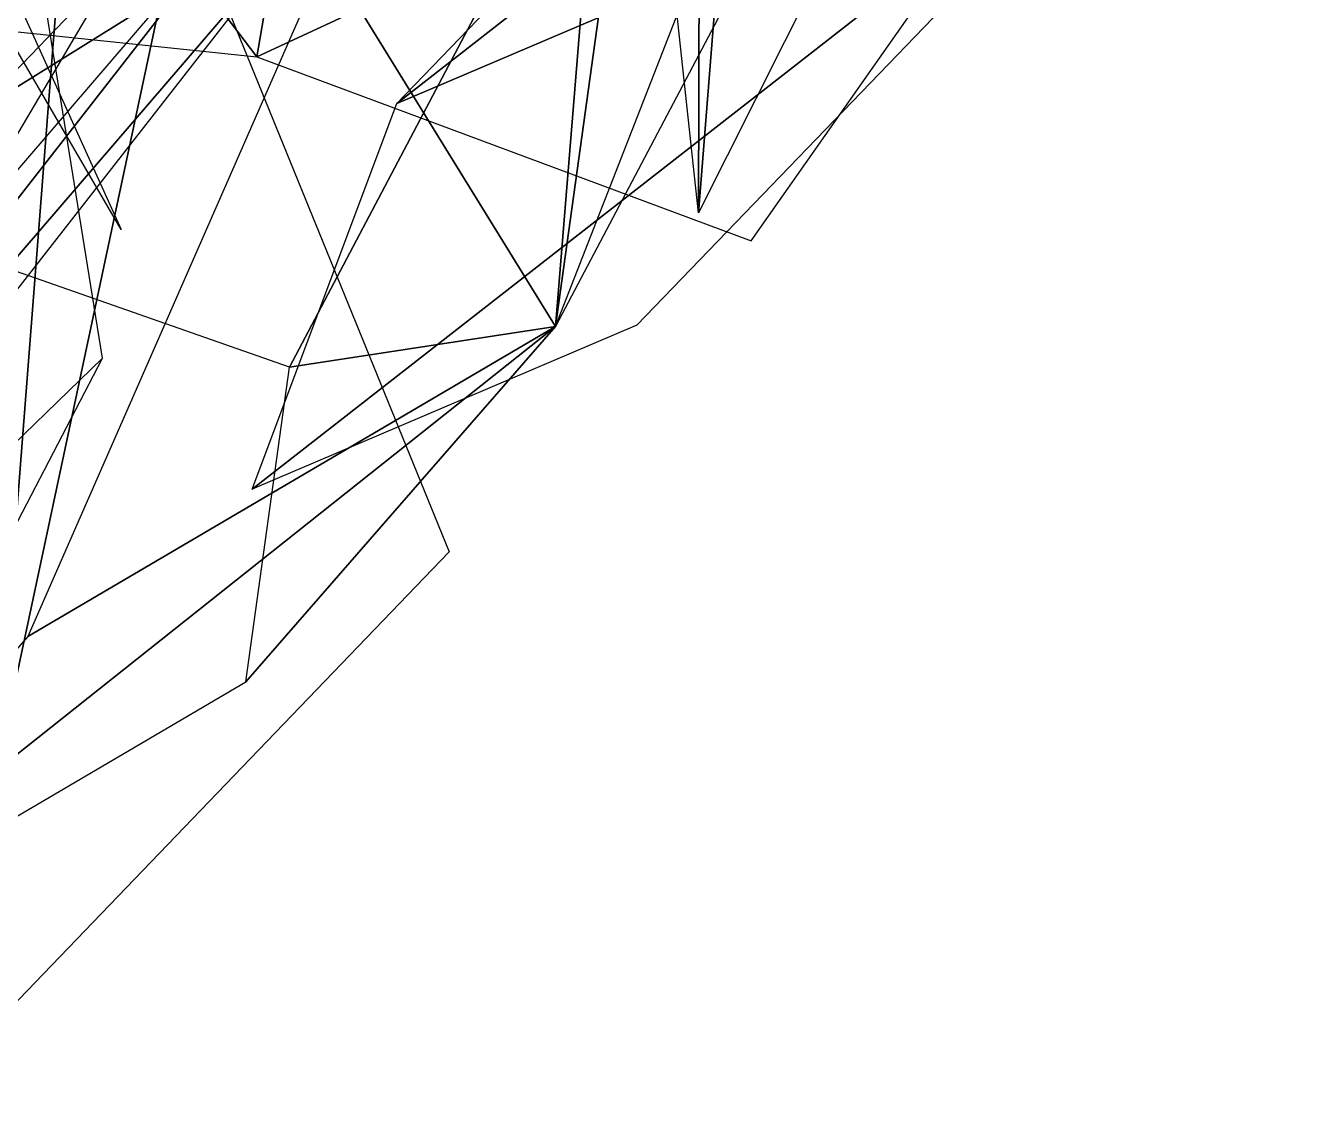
# Model space of a CAD drawing. Header units: metres. Extents: x -2197 to 1471, y -1399 to 1463.
# Drawn here: x 816.1 to 997.6, y -1270.8 to -1115.9 of the extents above; entities that cross this region are included whole.
import ezdxf

# ---------------------------------------------------------------- set-up
doc = ezdxf.new("R2010")
doc.units = ezdxf.units.M

msp = doc.modelspace()

# ---------------------------------------------------------------- linework, layer by layer
for points in [[(927.78314, -932.2444, -4268.2173), (911.10187, -1142.3577, -4223.2153), (911.5772, -964.4781, -4166.674), (911.57733, -964.47797, -4166.674)], [(911.10187, -1142.3577, -4223.2153), (927.78314, -932.2444, -4268.2173), (927.3078, -1110.124, -4324.759), (927.3079, -1110.1239, -4324.759)], [(791.17737, -943.1234, -4292.281), (834.88965, -1031.4813, -4335.811), (778.27277, -1116.734, -4302.057), (778.2729, -1116.7339, -4302.057)], [(903.2366, -1069.5347, -4144.173), (911.5772, -964.4781, -4166.674), (911.10187, -1142.3577, -4223.2153), (911.102, -1142.3575, -4223.2153)], [(648.1617, -1063.0778, -3941.404), (828.1306, -967.69366, -4011.8643), (741.31116, -1117.2622, -3941.6484), (741.3113, -1117.2621, -3941.6484)], [(831.29565, -1069.5702, -3976.8787), (741.31116, -1117.2622, -3941.6484), (828.1306, -967.69366, -4011.8643), (828.13074, -967.69354, -4011.8643)], [(703.2997, -1137.6368, -4581.7095), (822.5759, -971.4836, -4649.6626), (691.11035, -1099.988, -4681.943), (691.1105, -1099.9879, -4681.943)], [(822.5759, -971.4836, -4649.6626), (703.2997, -1137.6368, -4581.7095), (834.76526, -1009.1323, -4549.429), (834.7654, -1009.1322, -4549.429)], [(904.8343, -987.32043, -4309.435), (858.5905, -1105.959, -4428.553), (890.9375, -1158.3956, -4340.1406), (890.9376, -1158.3955, -4340.1406)], [(904.8343, -987.32043, -4309.435), (890.9375, -1158.3956, -4340.1406), (919.5177, -1085.073, -4266.522), (919.5178, -1085.0729, -4266.522)], [(763.5862, -1130.6656, -4324.0244), (841.64844, -1058.1677, -4340.2456), (771.2473, -993.49097, -4389.9775), (771.24744, -993.49084, -4389.9775)], [(848.7743, -1120.3268, -4441.667), (762.4583, -1006.771, -4495.3335), (744.7681, -1109.4099, -4467.673), (744.76825, -1109.4098, -4467.673)], [(848.7743, -1120.3268, -4441.667), (866.4644, -1017.6879, -4469.3276), (762.4583, -1006.771, -4495.3335), (762.45844, -1006.7709, -4495.3335)], [(775.12714, -1092.209, -4515.4526), (834.76526, -1009.1323, -4549.429), (703.2997, -1137.6368, -4581.7095), (703.2998, -1137.6367, -4581.7095)], [(979.32385, -1059.7305, -4343.2417), (866.4644, -1017.6879, -4469.3276), (848.7743, -1120.3268, -4441.667), (848.7744, -1120.3267, -4441.667)], [(977.1674, -1080.6187, -4385.392), (868.5251, -1126.9281, -4205.1055), (997.61163, -1026.1677, -4294.6733), (997.61176, -1026.1676, -4294.6733)], [(943.29047, -1049.3224, -4204.53), (997.61163, -1026.1677, -4294.6733), (868.5251, -1126.9281, -4205.1055), (868.5252, -1126.928, -4205.1055)], [(788.0521, -1141.2592, -4074.792), (837.9327, -1046.6564, -4061.561), (903.2366, -1069.5347, -4144.173), (903.2367, -1069.5345, -4144.173)], [(850.37683, -1055.5671, -4175.9976), (761.1855, -1120.9783, -4310.7896), (715.9058, -1157.4453, -4220.0557), (715.90594, -1157.4452, -4220.0557)], [(850.37683, -1055.5671, -4175.9976), (715.9058, -1157.4453, -4220.0557), (771.0291, -1117.019, -4136.7495), (771.02924, -1117.0189, -4136.7495)], [(850.37683, -1055.5671, -4175.9976), (844.29315, -1058.0142, -4283.56), (761.1855, -1120.9783, -4310.7896), (761.1856, -1120.9781, -4310.7896)], [(979.32385, -1059.7305, -4343.2417), (848.7743, -1120.3268, -4441.667), (918.5252, -1146.3105, -4363.7417), (918.5253, -1146.3104, -4363.7417)], [(890.93756, -1158.3956, -4340.1406), (903.2366, -1069.5347, -4144.173), (940.81805, -1063.7928, -4326.9097), (940.8182, -1063.7927, -4326.9097)], [(640.3556, -1076.8737, -4118.979), (853.7798, -1065.3859, -4146.715), (693.9991, -1160.9854, -4159.7266), (693.9992, -1160.9852, -4159.7266)], [(800.7111, -1155.2415, -4173.5947), (693.9991, -1160.9854, -4159.7266), (853.7798, -1065.3859, -4146.715), (853.7799, -1065.3857, -4146.715)], [(788.0521, -1141.2592, -4074.792), (903.2366, -1069.5347, -4144.173), (853.3561, -1164.1375, -4157.404), (853.3562, -1164.1373, -4157.404)], [(903.2366, -1069.5347, -4144.173), (890.93756, -1158.3956, -4340.1406), (853.3561, -1164.1375, -4157.404), (853.3562, -1164.1373, -4157.404)], [(799.3979, -1078.1235, -4223.509), (829.62823, -1144.719, -4144.364), (803.03204, -1099.0602, -4050.4448), (803.03217, -1099.06, -4050.4448)], [(902.40204, -1158.2242, -4385.968), (848.0809, -1181.3789, -4295.824), (977.1674, -1080.6187, -4385.392), (977.16754, -1080.6185, -4385.392)], [(868.5251, -1126.9281, -4205.1055), (977.1674, -1080.6187, -4385.392), (848.0809, -1181.3789, -4295.824), (848.081, -1181.3788, -4295.824)], [(813.9297, -1081.953, -4235.99), (715.78864, -1270.7697, -4270.1685), (826.9572, -1162.8889, -4166.044), (826.95734, -1162.8888, -4166.044)], [(814.6344, -1187.5227, -4075.8489), (787.3605, -1108.6765, -4007.6414), (822.6592, -1084.5399, -4106.5566), (822.6593, -1084.5398, -4106.5566)], [(814.6344, -1187.5227, -4075.8489), (822.6592, -1084.5399, -4106.5566), (803.34076, -1113.4496, -4208.556), (803.3409, -1113.4495, -4208.556)], [(838.2751, -1097.7946, -3984.4492), (802.21484, -1266.8427, -4007.3699), (719.0247, -1221.7396, -3955.8142), (719.02484, -1221.7395, -3955.8142)], [(838.2751, -1097.7946, -3984.4492), (719.0247, -1221.7396, -3955.8142), (741.31116, -1117.2622, -3941.6484), (741.3113, -1117.2621, -3941.6484)], [(746.70764, -1227.9022, -4161.11), (783.10504, -1173.3839, -4075.5776), (849.41833, -1096.1973, -4111.0396), (849.41846, -1096.1971, -4111.0396)], [(746.70764, -1227.9022, -4161.11), (849.41833, -1096.1973, -4111.0396), (854.00476, -1103.0116, -4218.4883), (854.0049, -1103.0115, -4218.4883)], [(838.2751, -1097.7946, -3984.4492), (875.9156, -1190.2404, -4025.0674), (802.21484, -1266.8427, -4007.3699), (802.21497, -1266.8425, -4007.3699)], [(746.70764, -1227.9022, -4161.11), (854.00476, -1103.0116, -4218.4883), (790.52606, -1184.4098, -4249.4336), (790.5262, -1184.4097, -4249.4336)], [(890.9375, -1158.3956, -4340.1406), (858.5905, -1105.959, -4428.553), (816.4093, -1202.163, -4404.505), (816.4094, -1202.1628, -4404.505)], [(772.67834, -1252.3352, -4319.752), (847.20654, -1208.5679, -4255.3877), (890.93756, -1158.3956, -4340.1406), (890.9377, -1158.3955, -4340.1406)], [(772.67834, -1252.3352, -4319.752), (890.93756, -1158.3956, -4340.1406), (816.4093, -1202.163, -4404.505), (816.4094, -1202.1628, -4404.505)], [(847.20654, -1208.5679, -4255.3877), (853.3561, -1164.1375, -4157.404), (890.93756, -1158.3956, -4340.1406), (890.9377, -1158.3955, -4340.1406)], [(777.88666, -1257.2974, -4183.1333), (826.9572, -1162.8889, -4166.044), (715.78864, -1270.7697, -4270.1685), (715.78876, -1270.7695, -4270.1685)]]:
    msp.add_3dface(points)

doc.saveas('drawing.dxf')
